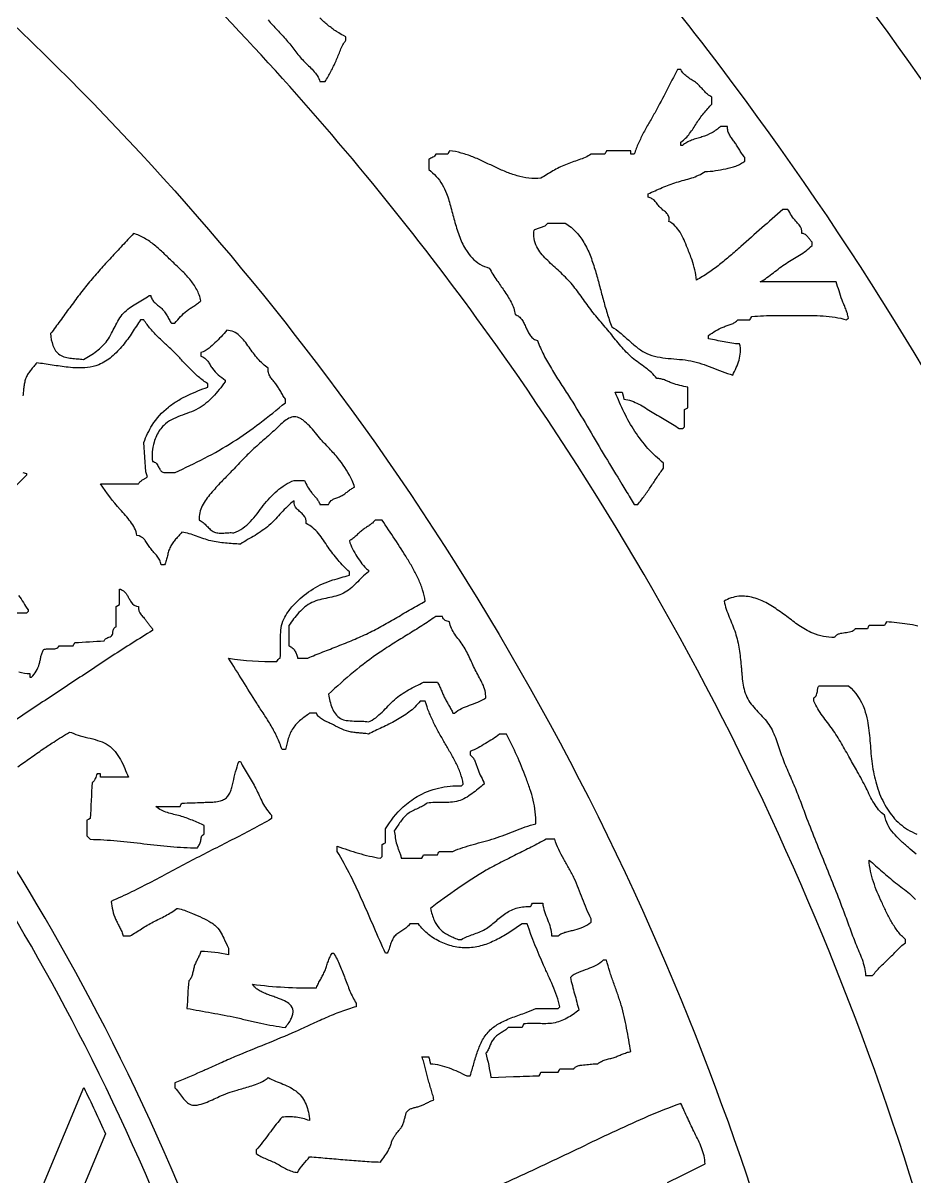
# Model space of a CAD drawing. Header units: millimetres. Extents: x 2100 to 2630, y 15240 to 16970.
# Drawn here: x 2214 to 2305.1, y 16197 to 16315 of the extents above; entities that cross this region are included whole.
import ezdxf

# ---------------------------------------------------------------- set-up
doc = ezdxf.new("R2010")
doc.units = ezdxf.units.MM

msp = doc.modelspace()

# ---------------------------------------------------------------- linework, layer by layer
for points in [[(2179.44, 16402.53, -0.052772), (2238.03, 16361.19, -0.051037), (2285.24, 16310.42, -0.048688), (2319.79, 16254.02, -0.056875), (2345.47, 16181.16, -0.051033), (2353.98, 16112.36, -0.049847), (2348.66, 16044.83, -0.052789)], [(2118.13, 15753.25), (2118.13, 15758.87), (2118.13, 15764.49, 0.006207), (2126.56, 15767.2, 0.037307), (2175.54, 15787.75, 0.039797), (2223.79, 15817.42, 0.042279), (2269.21, 15856.9, 0.038559), (2304.3, 15899.1, 0.042289), (2334.83, 15950.96, 0.038553), (2354.7, 16002.12, 0.03607), (2365.97, 16052.21, 0.039805), (2369.92, 16108.72, 0.043526), (2363.92, 16170.37, 0.036066), (2350.91, 16220.05, 0.037311), (2330.09, 16268.91, 0.041037), (2299.09, 16318.42, 0.037313), (2264.23, 16358.48, 0.038551), (2222.36, 16393.97, 0.038553)], [(2312.57, 16043.97, 0.054595), (2318.73, 16110.16, 0.052737), (2310.93, 16173.88, 0.048961), (2291.9, 16230.39, 0.048955), (2262.24, 16282.12, 0.057105), (2215.74, 16333.81, 0.051458), (2164.78, 16370.29, 0.039251), (2121.49, 16390.66, 0.001897)], [(2207.24, 16320.11, -0.048407), (2244.96, 16278.86, -0.058594), (2278.95, 16220.41, -0.052877), (2297.22, 16162.17, -0.046502)], [(2238.98, 16315.3, 0.01159), (2239.44, 16314.77, 0.002082), (2239.92, 16314.26, -0.002291), (2240.4, 16313.75, -0.011692), (2240.87, 16313.23, -0.011235), (2241.3, 16312.69, 0.001125), (2241.72, 16312.15, 0.007586), (2242.15, 16311.61, 0.019498), (2242.61, 16311.1, 0.013708), (2243.11, 16310.61, -0.020321), (2243.6, 16310.11, -0.039656), (2244.01, 16309.59, -0.078107), (2244.29, 16308.98), (2244.82, 16308.98)], [(2244.82, 16308.98, 0.00099), (2245.41, 16310.01, 0.027848), (2245.93, 16311.09, 0.011647), (2246.16, 16311.65, -0.009884), (2246.38, 16312.21, -0.020677), (2246.62, 16312.73, -0.048342), (2246.94, 16313.21), (2246.94, 16313.56, -0.036343), (2245.98, 16314.1, -0.02511), (2245.1, 16314.75, -0.018957), (2244.27, 16315.48, -0.008025)], [(2238.37, 16162.46, 0.05542), (2220.29, 16210.44, 0.0498), (2195.4, 16249.24, 0.049098), (2163.82, 16281.93, 0.049698), (2125.97, 16308.11, 0.008602), (2118.91, 16311.87, 0.001464), (2117.72, 16312.47, 0.000836), (2116.95, 16312.85), (2115.84, 16313.41), (2115.84, 16311.08), (2115.84, 16306.75), (2115.84, 16306.75), (2115.84, 16302.4), (2115.84, 16298.03), (2115.84, 16298.03), (2115.84, 16295.57), (2115.84, 16280.84), (2116.95, 16280.18, -0.036432), (2141.29, 16263.29, -0.052716), (2171.53, 16233.09, -0.050684), (2194.03, 16198.69, -0.050684), (2209.16, 16160.47, -0.040503)], [(2276.75, 16265.75, 0.020969), (2277.46, 16266.67, 0.00675), (2278.12, 16267.62, -0.000493), (2278.74, 16268.55, -0.01651), (2279.4, 16269.46), (2279.4, 16269.99, -0.047081), (2277.8, 16271.49, -0.036823), (2276.47, 16273.23, -0.030105), (2275.37, 16275.16, -0.019308), (2274.46, 16277.22), (2275.16, 16277.22), (2275.25, 16276.87), (2275.34, 16276.51, -0.060966), (2276.12, 16276.34, -0.03619), (2276.86, 16276.02, -0.021301), (2277.55, 16275.62, 0.004787), (2278.24, 16275.19, 0.008562), (2278.93, 16274.78, -0.002682), (2279.63, 16274.38, -0.008554), (2280.32, 16273.97, -0.019187), (2280.99, 16273.52), (2281.34, 16273.52), (2281.43, 16273.6), (2281.52, 16273.69), (2281.52, 16275.46), (2281.87, 16275.63), (2281.87, 16277.75, -0.010954), (2281.06, 16277.92, -0.034613), (2280.27, 16278.16, -0.01277), (2279.88, 16278.32, 0.01733), (2279.5, 16278.48, 0.034138), (2279.1, 16278.59, 0.059712), (2278.69, 16278.63, 0.062348), (2278.17, 16279.23, 0.021211), (2277.56, 16279.73, 0.007747), (2276.87, 16280.23, -0.021226), (2276.2, 16280.76, -0.026069), (2275.58, 16281.33, -0.014933), (2275.02, 16281.95, -0.008833), (2274.49, 16282.6, 0.002947), (2273.96, 16283.25, 0.000944), (2272.88, 16284.54, -0.009779), (2271.82, 16285.85, -0.007756), (2271.33, 16286.53, 0.002521), (2270.84, 16287.21, 0.007653), (2270.34, 16287.88, 0.018152), (2269.8, 16288.53, 0.017716), (2269.22, 16289.13, 0.006106), (2268.62, 16289.7, 0.000501), (2268.01, 16290.26, -0.011421), (2267.41, 16290.84, -0.022682), (2266.87, 16291.43, -0.057249), (2266.44, 16292.1, -0.078501), (2266.18, 16292.93, -0.067264), (2266.17, 16293.8, -0.073561), (2266.53, 16293.98, 0.005199), (2266.92, 16294.1, 0.039359), (2267.28, 16294.25, 0.12555), (2267.58, 16294.51), (2269.34, 16294.51, -0.072147), (2270.47, 16293.58, -0.055335), (2271.33, 16292.39, -0.039224), (2271.95, 16291.06, -0.017158), (2272.43, 16289.63, -0.009168), (2272.83, 16288.19, 0.002331), (2273.21, 16286.75, 0.008213), (2273.62, 16285.32, 0.019888), (2274.11, 16283.92, -0.047952), (2274.94, 16283.32, -0.003895), (2275.83, 16282.54, 0.014872), (2276.7, 16281.8, 0.059468), (2277.67, 16281.2, 0.062066), (2278.75, 16280.85, 0.021931), (2279.88, 16280.69, 0.005622), (2281.03, 16280.59, -0.029478), (2282.18, 16280.43, -0.033742), (2283.27, 16280.14, -0.010933), (2284.32, 16279.75, 0.001047), (2285.37, 16279.34, 0.018386), (2286.46, 16278.98, 0.012921), (2286.82, 16279.74, 0.037486), (2287.11, 16280.52, 0.055779), (2287.25, 16281.34, 0.081186), (2287.16, 16282.16, -0.026535), (2286.36, 16282.24, -0.01177), (2285.57, 16282.37, -0.004177), (2284.78, 16282.54, 0.010797), (2283.99, 16282.69), (2283.99, 16283.04, -0.018565), (2284.71, 16283.51, -0.042605), (2285.48, 16283.89, -0.014947), (2285.89, 16284.04, 0.018694), (2286.3, 16284.18, 0.037269), (2286.67, 16284.37, 0.079303), (2286.98, 16284.63), (2288.22, 16284.63, 0.000548), (2288.31, 16284.81), (2288.4, 16284.98, -0.0188), (2290.83, 16285.07, 0.000376), (2293.27, 16285.07, -0.000875), (2294.49, 16285.07, -0.014916), (2295.71, 16285.03, -0.022399), (2296.91, 16284.9, -0.035869), (2298.1, 16284.63), (2298.19, 16284.72), (2298.28, 16284.81, 0.036261), (2298.17, 16285.28, 0.018334), (2298.01, 16285.75, 0.008941), (2297.82, 16286.2, -0.009509), (2297.63, 16286.65, -0.021656), (2297.32, 16287.58, 0.004761), (2297.04, 16288.51), (2289.28, 16288.51, 0.026045), (2289.96, 16288.95, 0.009111), (2290.61, 16289.44, 0.000345), (2291.25, 16289.93, -0.017214), (2291.91, 16290.4, -0.016029), (2292.59, 16290.83, 0.006318), (2293.28, 16291.24, 0.0178), (2293.95, 16291.69, 0.038571), (2294.57, 16292.22), (2294.57, 16292.57, -0.065085), (2294.34, 16292.84, 0.028716), (2294.12, 16293.13, 0.022895), (2294.01, 16293.25, 0.202445), (2293.51, 16293.45, 0.241163), (2293.25, 16294.33, -0.007562), (2292.91, 16294.7, -0.044168), (2292.47, 16295.29, -0.011992), (2292.1, 16295.92), (2291.57, 16295.92, -0.00096), (2287.29, 16292.12, -0.002768), (2286.21, 16291.17, -0.011746), (2285.11, 16290.27, -0.01648), (2283.96, 16289.43, -0.025374), (2282.75, 16288.69, 0.063623), (2282.3, 16290.74, 0.008819), (2281.83, 16291.97, 0.007111), (2281.49, 16292.79, 0.033582), (2281.08, 16293.58, 0.053605), (2280.59, 16294.22, 0.104108), (2279.93, 16294.69, 0.045173), (2279.96, 16294.92, 0.084849), (2279.92, 16295.16, 0.104028), (2279.72, 16295.51, 0.048599), (2279.42, 16295.79, -0.032156), (2279.09, 16296.07, -0.036656), (2278.8, 16296.4, 0.024067), (2278.53, 16296.74, 0.063743), (2278.21, 16297.01, 0.109407), (2277.81, 16297.16), (2277.81, 16297.51, -0.002625), (2279.25, 16298.14, -0.028328), (2280.73, 16298.69, -0.010575), (2281.5, 16298.91, 0.014559), (2282.27, 16299.13, 0.027748), (2282.98, 16299.41, 0.059535), (2283.63, 16299.8, 0.043752), (2284.7, 16299.88, 0.013559), (2285.75, 16300.08, 0.006948), (2286.27, 16300.2, 0.025353), (2286.78, 16300.35, 0.036383), (2287.26, 16300.57, 0.052696), (2287.69, 16300.86), (2287.69, 16301.21, -0.028492), (2287.42, 16301.58, -0.009725), (2287.17, 16301.97, 0.000531), (2286.92, 16302.39, 0.017998), (2286.68, 16302.75, 0.011991), (2286.4, 16303.13, -0.033246), (2286.15, 16303.51, -0.064667), (2285.97, 16303.93, -0.091103), (2285.93, 16304.39), (2285.22, 16304.39, -0.061708), (2284.33, 16303.76, -0.043553), (2283.32, 16303.32, -0.012133), (2282.79, 16303.16, 0.019393), (2282.26, 16302.99, 0.037511), (2281.77, 16302.77, 0.073029), (2281.34, 16302.45), (2281.16, 16302.45), (2281.16, 16302.8, 0.052356), (2281.65, 16303.2, 0.03261), (2282.06, 16303.68, 0.019576), (2282.42, 16304.2, -0.003577), (2282.77, 16304.73, -0.02077), (2283.5, 16305.75, -0.03119), (2284.34, 16306.68), (2284.34, 16307.39, -0.07076), (2283.89, 16307.68, -0.026658), (2283.51, 16308.06, -0.003942), (2283.15, 16308.46, 0.040653), (2282.76, 16308.83, 0.037987), (2282.32, 16309.14, -0.016781), (2281.87, 16309.43, -0.047786), (2281.46, 16309.77, -0.094761), (2281.16, 16310.21), (2280.81, 16310.21, 0.001219), (2279.7, 16308.05, -0.007433), (2278.56, 16305.9, -0.004438), (2277.96, 16304.85, 0.00952), (2277.36, 16303.79, 0.016679), (2276.83, 16302.7, 0.030795), (2276.4, 16301.57), (2276.05, 16301.57), (2276.05, 16301.92), (2273.58, 16301.92, 0.000486), (2273.49, 16301.74), (2273.44, 16301.65), (2273.4, 16301.57), (2271.99, 16301.57, -0.043378), (2271.38, 16301.23, -0.016559), (2270.74, 16300.98, -0.005598), (2270.06, 16300.74, 0.015989), (2269.37, 16300.48, 0.035626), (2268.09, 16299.85, 0.010824), (2266.87, 16299.1, -0.051396), (2265.63, 16299.11, -0.04034), (2264.42, 16299.36, -0.029424), (2263.27, 16299.76, -0.010773), (2262.15, 16300.26, -0.00172), (2261.04, 16300.79, 0.016275), (2259.91, 16301.28, 0.02589), (2258.73, 16301.68, 0.042457), (2257.52, 16301.92, -0.00055), (2257.43, 16301.74, 0.000574), (2257.34, 16301.57), (2256.11, 16301.57, -0.130461), (2256, 16301.37, -0.070758), (2255.82, 16301.24, -0.030113), (2255.61, 16301.14, 0.04574), (2255.4, 16301.04), (2255.4, 16299.98, -0.105051), (2256.77, 16298.46, -0.036364), (2257.21, 16297.55, -0.032721), (2257.67, 16296.1, 0.005883), (2258.08, 16294.58, 0.021923), (2258.57, 16293.07, 0.052467), (2259.25, 16291.7, 0.048577), (2259.83, 16290.96, 0.137865), (2261.58, 16289.92, 0.022607), (2262.37, 16288.66, -0.001068), (2263.08, 16287.63, -0.006974), (2263.47, 16287.04, -0.024622), (2263.81, 16286.44, -0.035444), (2264.08, 16285.82, -0.055875), (2264.23, 16285.16, -0.10143), (2264.61, 16284.96, -0.07302), (2264.91, 16284.65, -0.04175), (2265.14, 16284.25, -0.006118), (2265.34, 16283.82, 0.010514), (2265.55, 16283.39, 0.046837), (2265.79, 16283, 0.079434), (2266.11, 16282.69, 0.098012), (2266.52, 16282.51, 0.031555), (2267.15, 16281.04, 0.017066), (2267.93, 16279.64, 0.010298), (2268.79, 16278.26, -0.002756), (2269.68, 16276.89, -0.009361), (2271.37, 16274.12, 0.001473), (2273.02, 16271.32, 0.002009), (2274.71, 16268.53), (2275.13, 16267.84), (2275.55, 16267.14, -0.000613), (2276.4, 16265.75), (2276.75, 16265.75)], [(2220.12, 16280.57, 0.005762), (2220.82, 16280.99, 0.022784), (2221.47, 16281.43, 0.033183), (2222.05, 16281.92, 0.045895), (2222.55, 16282.5, 0.038512), (2223, 16283.25, -0.001211), (2223.35, 16283.94, -0.014349), (2223.74, 16284.66, -0.054376), (2224.22, 16285.32, -0.056428), (2224.82, 16285.84, -0.019079), (2225.48, 16286.26, -0.00144), (2226.17, 16286.66, 0.035621), (2226.82, 16287.1), (2227, 16287.1, 0.108527), (2227.16, 16286.69, 0.061962), (2227.44, 16286.36, 0.023964), (2227.79, 16286.07, -0.035743), (2228.13, 16285.78, -0.04481), (2228.42, 16285.43, -0.018487), (2228.66, 16285.05, -0.006344), (2228.88, 16284.66, 0.019277), (2229.12, 16284.28), (2229.47, 16284.28, -0.01945), (2230.04, 16284.96, -0.044831), (2230.69, 16285.56, -0.021335), (2231.05, 16285.81, 0.000754), (2231.41, 16286.04, 0.012511), (2231.78, 16286.29, 0.032774), (2232.12, 16286.57, 0.071305), (2231.69, 16287.74, 0.049689), (2230.99, 16288.77, 0.029637), (2230.14, 16289.68, -0.001273), (2229.23, 16290.55, -0.002519), (2228.32, 16291.43, 0.023115), (2227.38, 16292.26, 0.038549), (2226.37, 16292.97, 0.062079), (2225.23, 16293.45, -0.002964), (2224.09, 16292.22, 0.002129), (2222.95, 16291, 0.004655), (2221.83, 16289.76, 0.009869), (2220.74, 16288.5, 0.009695), (2219.71, 16287.2, 0.003981), (2218.72, 16285.87, 0.001099), (2217.74, 16284.53, -0.003276), (2216.77, 16283.22, 0.081655), (2217.01, 16282, 0.063504), (2217.28, 16281.47, 0.09326), (2217.71, 16281.05, 0.089283), (2218.28, 16280.81, 0.026947), (2218.89, 16280.7, 0.017354), (2219.53, 16280.64, -0.028935), (2220.12, 16280.57)], [(2242, 16197.48, -0.035622), (2242.58, 16198.3, -0.002541), (2243.23, 16199.07, -0.005399), (2245.04, 16198.93, -0.001352), (2245.94, 16198.85, 0.000456), (2246.85, 16198.77, 0.00363), (2248.65, 16198.63, 0.010827), (2250.46, 16198.54, 0.000921), (2250.93, 16199.16, 0.04963), (2251.3, 16199.77, 0.024673), (2251.45, 16200.12, -0.000341), (2251.58, 16200.48, -0.012), (2251.71, 16200.83, -0.038614), (2251.89, 16201.16, -0.034509), (2252.08, 16201.43, -0.002041), (2252.34, 16201.75, 0.017879), (2252.57, 16202.04, 0.051934), (2252.76, 16202.37, 0.045428), (2252.88, 16202.74, -0.002068), (2252.98, 16203.12, -0.019859), (2253.07, 16203.46, -0.098464), (2253.25, 16203.76, -0.106492), (2253.52, 16203.96, -0.036309), (2253.83, 16204.08, -0.01486), (2254.19, 16204.17, 0.026006), (2254.56, 16204.28, 0.030487), (2254.91, 16204.42, 0.004569), (2255.24, 16204.59, -0.009121), (2255.58, 16204.75, -0.034898), (2255.93, 16204.89, 0.020429), (2255.8, 16205.45, 0.007814), (2255.64, 16206, 0.001361), (2255.47, 16206.55, -0.011404), (2255.31, 16207.1, -0.010624), (2255.18, 16207.65, 0.005514), (2255.05, 16208.21, 0.013644), (2254.9, 16208.76, 0.030143), (2254.7, 16209.3), (2255.4, 16209.3, 0.000405), (2255.49, 16208.95), (2255.58, 16208.59, -0.048628), (2256.55, 16208.45, -0.029884), (2257.49, 16208.16, -0.019496), (2258.39, 16207.78, -0.000566), (2259.29, 16207.36), (2259.64, 16207.36, 0.01229), (2260, 16208.58, -0.021547), (2260.39, 16209.84, -0.035964), (2260.91, 16211.02, -0.080012), (2261.69, 16212.04, -0.07044), (2262.67, 16212.74, -0.029361), (2263.98, 16213.33, -0.00813), (2265.36, 16213.82, 0.034878), (2266.34, 16214.24), (2268.64, 16214.24), (2268.72, 16214.33), (2268.81, 16214.41, 0.027546), (2268.49, 16215.5, 0.014622), (2268.08, 16216.56, 0.008714), (2267.62, 16217.61, -0.002919), (2267.14, 16218.65, -0.02168), (2265.46, 16222.88), (2264.93, 16222.88, -0.009423), (2263.73, 16222.07, -0.026872), (2262.43, 16221.31, -0.037764), (2261.05, 16220.73, -0.063764), (2259.58, 16220.44, -0.067157), (2258.09, 16220.54, -0.057702), (2256.66, 16221.01, -0.06048), (2255.38, 16221.8, -0.067285), (2254.35, 16222.88), (2253.46, 16222.88, -0.094058), (2253.14, 16222.52, -0.026803), (2252.75, 16222.24, 0.001988), (2252.33, 16221.98, 0.067893), (2251.96, 16221.67, 0.073498), (2251.69, 16221.26, 0.025511), (2251.5, 16220.8, 0.008944), (2251.35, 16220.34, -0.033267), (2251.17, 16219.88), (2250.99, 16219.88, -0.007753), (2249.82, 16222.51, 0.00383), (2248.66, 16225.16, 0.009587), (2247.44, 16227.77, 0.021218), (2246.05, 16230.29), (2246.05, 16230.82, 0.010884), (2248.23, 16230.11, 0.030205), (2250.46, 16229.59), (2250.55, 16229.67), (2250.64, 16229.76), (2250.64, 16231), (2250.82, 16231.09), (2250.99, 16231.17), (2250.99, 16232.59, -0.072484), (2252.79, 16234.83, -0.056065), (2254.23, 16235.9, -0.075423), (2256.41, 16236.77, -0.065168), (2258.76, 16237), (2258.84, 16237.08, -0.000954), (2258.93, 16237.17, 0.04249), (2258.63, 16238.3, 0.03013), (2258.17, 16239.36, 0.013123), (2257.61, 16240.39, 0.003287), (2257.32, 16240.9, -0.000971), (2257.02, 16241.41, -0.006047), (2256.44, 16242.43, -0.013717), (2255.9, 16243.47, -0.01777), (2255.43, 16244.54, -0.025235), (2255.05, 16245.64), (2254.52, 16245.64, -0.065879), (2253.38, 16244.53, -0.033568), (2252.04, 16243.67, -0.019942), (2250.62, 16242.95, 0.010432), (2249.23, 16242.29, 0.03043), (2248.74, 16242.36, 0.002666), (2248.25, 16242.4, -0.006732), (2247.74, 16242.45, -0.031819), (2247.24, 16242.54, -0.063373), (2246.32, 16242.88, 0.010576), (2245.45, 16243.32, 0.005243), (2244.98, 16243.54, -0.028977), (2244.53, 16243.77, -0.053084), (2244.18, 16244.04, -0.123628), (2243.94, 16244.41), (2243.23, 16244.41, 0.00239), (2242.77, 16244.08, 0.018764), (2242.32, 16243.73, 0.027381), (2241.9, 16243.33, 0.044912), (2241.54, 16242.88, 0.040521), (2241.25, 16242.37, 0.034901), (2241.05, 16241.82, 0.014758), (2240.76, 16240.7), (2240.41, 16240.7, 0.037981), (2239.92, 16241.95, 0.020382), (2239.29, 16243.14, 0.012656), (2238.57, 16244.3, -0.002356), (2237.82, 16245.45, -0.002949), (2236.39, 16247.74, 0.006556), (2234.94, 16250.05, 0.046633), (2239.88, 16249.7, -0.242111), (2240.23, 16250.05, 0.021737), (2240.26, 16251.21, -0.00507), (2240.26, 16252.22, -0.036212), (2240.33, 16253.14, -0.067529), (2240.59, 16254.03, -0.053055), (2241.03, 16254.78, -0.038946), (2241.86, 16255.75, -0.055233), (2243.58, 16257.12, -0.068988), (2245.61, 16258.04, -0.003633), (2247.29, 16258.52), (2247.29, 16258.87, -0.038296), (2246.13, 16260.07, -0.023401), (2245.12, 16261.4, -0.003064), (2244.64, 16262.11, 0.024841), (2244.13, 16262.8, 0.042189), (2243.56, 16263.38, 0.07737), (2242.88, 16263.81, 0.24111), (2242.61, 16264.67, 0.018022), (2242.3, 16264.96, -0.019997), (2241.93, 16265.3, -0.215499), (2241.64, 16266.11, 0.04196), (2240.96, 16265.54, 0.012855), (2240.34, 16264.9, 0.001078), (2239.78, 16264.29, -0.028886), (2239.08, 16263.61, -0.030525), (2238.39, 16263.08, -0.012128), (2237.65, 16262.6, -0.00271), (2236.9, 16262.16, 0.016714), (2236.17, 16261.7, 0.003362), (2235.4, 16261.74, -0.008065), (2234.63, 16261.8, -0.013823), (2233.87, 16261.89, -0.026046), (2233.12, 16262.04, -0.0226), (2232.42, 16262.25, -0.000598), (2231.66, 16262.52, 0.0116), (2230.93, 16262.76, 0.033691), (2230.17, 16262.93, -0.022), (2229.87, 16262.56, 0.005271), (2229.54, 16262.2, 0.01849), (2229.24, 16261.83, 0.047804), (2229, 16261.42, 0.045209), (2228.82, 16260.97, 0.008091), (2228.7, 16260.5, -0.007906), (2228.58, 16260.03, -0.044453), (2228.41, 16259.58), (2228.06, 16259.58, 0.088681), (2227.92, 16260.06, 0.054868), (2227.65, 16260.48, 0.020558), (2227.32, 16260.85, -0.03194), (2226.99, 16261.24, -0.028358), (2226.71, 16261.67, 0.036797), (2226.43, 16262.08, 0.01706), (2226.33, 16262.2, 0.185762), (2225.59, 16262.58, 0.075984), (2225.35, 16263.33, 0.043105), (2224.93, 16264, 0.025513), (2224.41, 16264.64, -0.002688), (2223.86, 16265.25, -0.037415), (2221.88, 16267.87), (2225.76, 16267.87, -0.113769), (2225.93, 16268.1, -0.043938), (2226.16, 16268.26, -0.007286), (2226.41, 16268.4, 0.065906), (2226.65, 16268.58), (2226.48, 16269.08), (2226.29, 16272.1, -0.050593), (2227.15, 16273.86, -0.085164), (2228.8, 16275.71, -0.035391), (2229.74, 16276.36, -0.021489), (2230.75, 16276.9, -0.016271), (2231.8, 16277.36, -0.007053), (2232.82, 16277.75), (2232.82, 16278.1, -0.038821), (2231.89, 16278.79, -0.019404), (2231.05, 16279.58, -0.00896), (2230.25, 16280.42, 0.011027), (2229.45, 16281.26, 0.011028), (2228.61, 16282.06, -0.009003), (2227.77, 16282.86, -0.019387), (2226.98, 16283.7, -0.038806), (2226.29, 16284.63), (2225.94, 16284.63, -0.002668), (2225.11, 16283.34, -0.027328), (2224.14, 16282.02, -0.042271), (2223, 16280.85, -0.040268), (2222.38, 16280.39, -0.043807), (2221.68, 16280.04, -0.068795), (2220.52, 16279.76, -0.056374), (2218.56, 16279.78, -0.007991), (2216.92, 16280, 0.00176), (2216.12, 16280.13, 0.012506), (2215.35, 16280.22, -0.005293), (2215.04, 16279.86, 0.014253), (2214.74, 16279.5, 0.024799), (2214.47, 16279.13, 0.046523), (2214.26, 16278.72, 0.045259), (2214.12, 16278.27, 0.019764), (2214.04, 16277.81, 0.010811), (2213.99, 16277.33, -0.010554), (2213.94, 16276.87, -0.06231)], [(2229.48, 16269.02, 0.010491), (2232.49, 16270.49, 0.023099), (2235.4, 16272.15, 0.022842), (2238.14, 16274.07, 0.008339), (2240.76, 16276.16), (2240.76, 16276.51, -0.017404), (2240.51, 16276.9, -0.001526), (2240.28, 16277.3, 0.006669), (2240.04, 16277.69, 0.022275), (2239.78, 16278.07, 0.013609), (2239.49, 16278.43, -0.036348), (2239.21, 16278.81, -0.072381), (2239.03, 16279.23, -0.097089), (2239, 16279.69, -0.042199), (2238.44, 16280.13, -0.026403), (2237.95, 16280.64, -0.018013), (2237.49, 16281.22, -0.003868), (2237.04, 16281.83, 0.008173), (2236.59, 16282.45, 0.044593), (2236.08, 16283, 0.076261), (2235.47, 16283.4, 0.101307), (2234.76, 16283.57, -0.03882), (2234.19, 16282.9, -0.005089), (2233.56, 16282.27, -0.015768), (2232.96, 16281.73, -0.105616), (2232.12, 16281.28), (2232.12, 16280.92, -0.102044), (2232.51, 16280.72, -0.0672), (2232.82, 16280.4, -0.030096), (2233.06, 16280.03, 0.027592), (2233.3, 16279.65, 0.068558), (2233.9, 16279.01, -0.003891), (2234.59, 16278.46), (2234.59, 16278.28, -0.007608), (2233.99, 16277.5, -0.022482), (2233.34, 16276.76, -0.031179), (2232.64, 16276.1, -0.046551), (2231.84, 16275.56, -0.038137), (2230.93, 16275.15, 0.00544), (2230, 16274.8, 0.02562), (2229.11, 16274.41, 0.074278), (2228.32, 16273.84, 0.049715), (2227.93, 16273.38, 0.082332), (2227.34, 16272.12, 0.045192), (2227.15, 16271.12, 0.058083), (2227.18, 16270.16, -0.201134), (2227.57, 16269.95, -0.042096), (2227.72, 16269.73, -0.00918), (2227.91, 16269.37, 0.109964), (2228.1, 16269.14, 0.141402), (2228.41, 16269.02, 0.033299), (2228.75, 16269.01, 0.013023), (2229.11, 16269.03, -0.056738), (2229.48, 16269.02)], [(2235.48, 16262.85, 0.074081), (2236.41, 16263.33, 0.049698), (2237.2, 16264.02, 0.028322), (2237.87, 16264.81, -0.006434), (2238.5, 16265.65, -0.018146), (2239.17, 16266.43, -0.030616), (2239.9, 16267.15, -0.037575), (2240.73, 16267.76, -0.045107), (2241.64, 16268.22), (2242.7, 16268.22, 0.017635), (2243.03, 16267.57, 0.042989), (2243.44, 16266.95, 0.016258), (2243.68, 16266.67, -0.01521), (2243.92, 16266.39, -0.031898), (2244.13, 16266.09, -0.059848), (2244.29, 16265.75), (2245.17, 16265.75, -0.177911), (2245.56, 16266.24, -0.024952), (2245.72, 16266.33, -0.033241), (2246.1, 16266.48, 0.038593), (2246.48, 16266.63, 0.047544), (2246.82, 16266.84, 0.004552), (2247.13, 16267.09, -0.018109), (2247.46, 16267.33, -0.056674), (2247.82, 16267.52, 0.056879), (2247.58, 16268.21, 0.052086), (2246.3, 16270.28, 0.020467), (2245.38, 16271.34, -0.000874), (2244.87, 16271.87, -0.010871), (2244.39, 16272.41, -0.005775), (2243.82, 16273.09, 0.017885), (2243.21, 16273.78, 0.033329), (2242.59, 16274.35, 0.040067), (2242.3, 16274.55, 0.061195), (2241.98, 16274.68, 0.146556), (2241.38, 16274.67, 0.076213), (2240.85, 16274.41, 0.036947), (2240.3, 16273.96, -0.000822), (2239.74, 16273.43, -0.006469), (2238.57, 16272.38, 0.005658), (2237.39, 16271.33, 0.014079), (2236.35, 16270.29, -0.000935), (2235.23, 16269.12, -0.001036), (2234.21, 16268.06, 0.017695), (2233.14, 16266.88, 0.016448), (2232.66, 16266.27, 0.040699), (2232.26, 16265.62, 0.05933), (2232, 16264.91, 0.078391), (2231.94, 16264.16, -0.087298), (2232.36, 16263.9, -0.014942), (2232.73, 16263.55, 0.011279), (2233.08, 16263.21, 0.087015), (2233.5, 16262.94, 0.09031), (2233.98, 16262.83, 0.023937), (2234.48, 16262.83, 0.004374), (2234.98, 16262.87, -0.052588), (2235.48, 16262.85)], [(2213.94, 16269.02), (2214.3, 16268.93), (2214.3, 16268.75, -0.008761), (2212.5, 16266.98, -0.003829)], [(2243.05, 16250.05, -0.008518), (2244.58, 16250.68, 0.000892), (2246.12, 16251.28, 0.005165), (2247.68, 16251.91, 0.014221), (2249.22, 16252.6, 0.014306), (2250.7, 16253.38, 0.005011), (2252.15, 16254.21, 0.000721), (2252.87, 16254.63, -0.001643), (2253.59, 16255.05, -0.006767), (2255.05, 16255.87, 0.040834), (2254.78, 16257.02, 0.02725), (2254.35, 16258.11, 0.020614), (2253.81, 16259.18, 0.009249), (2253.21, 16260.21, 0.010253), (2251.94, 16262.2, -0.001611), (2250.64, 16264.16), (2249.93, 16264.16, -0.05364), (2249.65, 16263.86, -0.022708), (2249.32, 16263.61, -0.007444), (2248.96, 16263.38, 0.021788), (2248.62, 16263.13, 0.022268), (2248.29, 16262.85, -0.00456), (2247.98, 16262.56, -0.018084), (2247.65, 16262.28, -0.044476), (2247.29, 16262.05, 0.056764), (2247.62, 16261.21, 0.015924), (2248.07, 16260.42, 0.021294), (2248.58, 16259.68, 0.078733), (2249.23, 16259.05), (2249.23, 16258.87, 0.036942), (2248.59, 16258.31, -0.001017), (2247.99, 16257.71, -0.018076), (2247.38, 16257.14, -0.05998), (2246.69, 16256.68, -0.057968), (2245.9, 16256.38, -0.010702), (2245.09, 16256.2, 0.008587), (2244.26, 16256.01, 0.053789), (2243.46, 16255.73, 0.059056), (2242.75, 16255.28, 0.03429), (2242.14, 16254.7, 0.024359), (2241.59, 16254.05, 0.007091), (2241.11, 16253.4), (2241.11, 16251.29, -0.103684), (2241.46, 16251.1, -0.081618), (2241.72, 16250.8, -0.054008), (2241.89, 16250.44, -0.032049), (2242, 16250.05), (2243.05, 16250.05)], [(2213.53, 16248.63, 0.037623), (2214.65, 16248.46), (2214.65, 16248.11), (2214.83, 16248.11, 0.120799), (2215.61, 16249.43, 0.02288), (2215.7, 16249.82, -0.009819), (2215.78, 16250.21, -0.025043), (2215.89, 16250.58, -0.060646), (2216.06, 16250.93, -0.086989), (2216.43, 16250.99, 0.01178), (2216.93, 16250.99, 0.049541), (2217.29, 16251.03, 0.20598), (2217.65, 16251.29), (2219.06, 16251.29, -0.000775), (2219.24, 16251.64, 0.003429), (2222.24, 16251.82, -0.212337), (2222.43, 16252.06, -0.038198), (2222.6, 16252.14, 0.002141), (2222.86, 16252.23, 0.148122), (2223.03, 16252.36, 0.128189), (2223.11, 16252.55, -0.014833), (2223.16, 16252.86, -0.02234), (2223.19, 16252.98, -0.294351), (2223.47, 16253.23), (2223.47, 16255.34), (2223.82, 16255.52), (2223.82, 16257.11, -0.084913), (2224.15, 16256.96, -0.073501), (2224.42, 16256.73, -0.044593), (2224.61, 16256.44, -0.004844), (2224.78, 16256.14, 0.019655), (2224.99, 16255.78, 0.247531), (2225.76, 16255.34, 0.242778), (2226.01, 16254.49, -0.008414), (2226.32, 16254.14, -0.021555), (2226.54, 16253.87, -0.001942), (2226.74, 16253.6, 0.007739), (2226.95, 16253.32, 0.026108), (2227.18, 16253.05), (2227.18, 16252.87, 0.006981), (2223.06, 16250.27, 0.001768), (2221.03, 16248.93, -0.000552), (2219, 16247.58, 0.000413), (2214.94, 16244.89, 0.01103), (2210.94, 16242.11, 0.106742)], [(2213.5, 16256.46, -0.015431), (2213.98, 16255.72, 0.024128), (2214.47, 16254.99), (2214.47, 16254.81, 0.000898), (2214.3, 16254.64), (2212.88, 16254.64, -0.131657)], [(2305.36, 16253.33, 0.021503), (2304.3, 16253.52, 0.011494), (2302.16, 16253.76), (2302.07, 16253.58), (2301.98, 16253.4), (2300.39, 16253.4, -0.000771), (2300.22, 16253.05), (2298.98, 16253.05, -0.104061), (2298.78, 16252.85, -0.071073), (2298.53, 16252.73, -0.040709), (2298.23, 16252.66, -0.006616), (2297.92, 16252.62, 0.009159), (2297.61, 16252.58, 0.043808), (2297.31, 16252.51, 0.075182), (2297.06, 16252.38, 0.102337), (2296.86, 16252.17, -0.109785), (2294.64, 16252.59, -0.029916), (2293.88, 16252.98, -0.032334), (2292.61, 16253.83, 0.009005), (2291.34, 16254.77, 0.026288), (2290, 16255.63, 0.059991), (2288.57, 16256.22, 0.089655), (2287.09, 16256.37, 0.110401), (2285.57, 16255.87, 0.032292), (2285.8, 16255.05, 0.011045), (2286.1, 16254.25, 0.001612), (2286.43, 16253.44, -0.018197), (2286.73, 16252.63, -0.041603), (2287.12, 16250.96, -0.016318), (2287.32, 16249.25, -0.00135), (2287.36, 16248.81, 0.003421), (2287.39, 16248.36, 0.014032), (2287.5, 16247.49, 0.033144), (2287.68, 16246.67, 0.054099), (2288, 16245.88, 0.051582), (2288.47, 16245.19, 0.013683), (2289.03, 16244.56, -0.002333), (2289.62, 16243.94, -0.03711), (2290.15, 16243.26, -0.041423), (2290.57, 16242.52, -0.02058), (2290.9, 16241.73, -0.010844), (2291.18, 16240.91, 0.008042), (2291.46, 16240.09, 0.019489), (2292.1, 16238.49, -0.005732), (2292.78, 16236.91, -0.009489), (2293.41, 16235.31, 0.00149), (2294.01, 16233.7, 0.005125), (2294.96, 16231.29, 0.000564), (2295.93, 16228.9, -0.001716), (2296.89, 16226.51, -0.00628), (2297.81, 16224.1, -0.001899), (2298.41, 16222.48, 0.010436), (2299.02, 16220.87, 0.00231), (2299.36, 16220.07, -0.015236), (2299.67, 16219.26, -0.024696), (2299.91, 16218.44, -0.041952), (2300.04, 16217.59), (2300.75, 16217.59)], [(2241.79, 16159.63, 0.059996), (2222.33, 16212.28, 0.054423), (2194.3, 16254.8, 0.049522)], [(2249.23, 16243.52, 0.067765), (2249.98, 16243.96, 0.028257), (2250.64, 16244.54, 0.011469), (2251.27, 16245.18, -0.023895), (2251.91, 16245.8, -0.030589), (2252.6, 16246.34, -0.020511), (2253.34, 16246.8, -0.014615), (2254.1, 16247.2, -0.00339), (2254.87, 16247.58), (2256.29, 16247.58, -0.026778), (2256.5, 16247.19, -0.009412), (2256.68, 16246.78, -0.000516), (2256.85, 16246.37, 0.017356), (2257.03, 16245.97, 0.017224), (2257.25, 16245.58, -0.001187), (2257.47, 16245.2, -0.010372), (2257.69, 16244.81, -0.028514), (2257.87, 16244.41), (2258.05, 16244.41, -0.084589), (2258.76, 16244.9, -0.01953), (2259.56, 16245.23, 0.005884), (2260.42, 16245.56, 0.058691), (2261.23, 16245.99, 0.068977), (2261.15, 16246.72, 0.044778), (2260.91, 16247.41, 0.023711), (2260.58, 16248.05, -0.010877), (2260.23, 16248.69, -0.015042), (2259.91, 16249.35, 0.002167), (2259.61, 16250.02, 0.010688), (2259.29, 16250.68, 0.028182), (2258.93, 16251.32, 0.022554), (2258.5, 16251.91, -0.016579), (2258.07, 16252.49, -0.039018), (2257.72, 16253.09, -0.081527), (2257.52, 16253.76, -0.117183), (2257.08, 16253.91, -0.195147), (2256.82, 16254.29), (2256.11, 16254.29, -0.010157), (2254.71, 16253.36, -0.002059), (2253.28, 16252.47, 0.001764), (2251.84, 16251.58, 0.009578), (2250.43, 16250.65, 0.022753), (2247.71, 16248.61, 0.019551), (2245.17, 16246.35, 0.028058), (2245.3, 16245.65, 0.03992), (2245.53, 16244.94, 0.058444), (2245.87, 16244.34, 0.109135), (2246.39, 16243.88, 0.09223), (2246.98, 16243.68, 0.030257), (2247.79, 16243.62, 0.00143), (2248.6, 16243.6, -0.057832), (2249.23, 16243.52)], [(2305.19, 16230.01, -0.004785), (2304.41, 16230.68, -0.007868), (2303.61, 16231.4, -0.033139), (2302.87, 16232.17, -0.051084), (2302.3, 16233.02, -0.084483), (2301.98, 16234, -0.072691), (2301.37, 16234.54, -0.037624), (2300.9, 16235.21, -0.022574), (2300.48, 16235.97, 0.002038), (2300.09, 16236.77, 0.013695), (2299.19, 16238.46, -0.001341), (2298.42, 16239.82, 0.001143), (2297.57, 16241.33, 0.02551), (2296.64, 16242.79, 0.011109), (2296.14, 16243.46, -0.008889), (2295.63, 16244.14, -0.019694), (2295.15, 16244.87, -0.033994), (2294.75, 16245.64), (2294.75, 16245.99, 0.21963), (2295.03, 16246.3, 0.039543), (2295.09, 16246.55, 0.001694), (2295.15, 16246.92, -0.121972), (2295.28, 16247.23), (2298.28, 16247.23, -0.133121), (2299.91, 16244.82, -0.033952), (2300.22, 16243.67, -0.020439), (2300.38, 16242.65, -0.007255), (2300.48, 16241.61, -0.000929), (2300.56, 16240.56, 0.011333), (2300.67, 16239.5, 0.031936), (2301.07, 16237.41, 0.047759), (2301.78, 16235.48, 0.062971), (2302.84, 16233.82, 0.082989), (2304.33, 16232.54, 0.037733), (2305.27, 16232.06, 0.017208)], [(2213.41, 16238.94, 0.002455), (2214.68, 16239.83, -0.00413), (2215.98, 16240.74, -0.005229), (2217.08, 16241.47, -0.015181), (2218.71, 16242.47), (2218.91, 16242.45, 0.054705), (2219.8, 16242.11, 0.006177), (2220.82, 16241.85, -0.018147), (2221.81, 16241.56, -0.070219), (2222.65, 16241.16, -0.07789), (2223.36, 16240.5, -0.040504), (2223.9, 16239.69, -0.027689), (2224.34, 16238.78, -0.006385), (2224.71, 16237.88), (2221.88, 16237.88), (2221.88, 16238.23), (2221.53, 16238.23, 0.095803), (2221.41, 16237.99, -0.01607), (2221.33, 16237.73, -0.043296), (2221.26, 16237.56, -0.199739), (2221, 16237.35, -0.002272), (2220.82, 16233.64), (2220.65, 16233.56), (2220.47, 16233.47), (2220.47, 16231.88), (2220.65, 16231.7), (2220.82, 16231.53, -0.018325), (2223.56, 16231.37, -0.003593), (2226.29, 16231.08, 0.003808), (2229.02, 16230.8, 0.018575), (2231.76, 16230.64, 0.027186), (2231.97, 16230.99, 0.073454), (2232.11, 16231.37, 0.020676), (2232.15, 16231.58, -0.04839), (2232.19, 16231.79, -0.117746), (2232.29, 16231.96, -0.137681), (2232.47, 16232.06), (2232.47, 16232.94, 0.007471), (2231.25, 16233.47, 0.030581), (2229.99, 16233.91, 0.010405), (2229.34, 16234.08, -0.01987), (2228.7, 16234.26, -0.037015), (2228.08, 16234.51, -0.063321), (2227.53, 16234.88), (2230, 16234.88, -0.000785), (2230.17, 16235.23, 0.010852), (2231.28, 16235.26, -0.002257), (2232.28, 16235.3, -0.001044), (2232.87, 16235.32, 0.019081), (2233.48, 16235.35, 0.03696), (2234.13, 16235.47, 0.072142), (2234.54, 16235.64, 0.097947), (2234.89, 16235.95, 0.063892), (2235.12, 16236.35, 0.036118), (2235.28, 16236.83, 0.004114), (2235.41, 16237.36, -0.006891), (2235.67, 16238.42, -0.021784), (2236, 16239.47), (2236.17, 16239.47, 0.016953), (2236.55, 16238.76, 0.004513), (2236.95, 16238.08, -0.002246), (2237.36, 16237.4, -0.015125), (2237.74, 16236.71, -0.011625), (2238.08, 16235.99, 0.014303), (2238.43, 16235.27, 0.02784), (2238.84, 16234.6, 0.054764), (2239.35, 16234), (2239.35, 16233.64, -0.007715), (2237.33, 16232.53, -0.003355), (2235.28, 16231.46, -0.001195), (2233.22, 16230.41, 0.003144), (2231.17, 16229.35, 0.002754), (2229.13, 16228.27, -0.003087), (2227.1, 16227.19, -0.006039), (2225.04, 16226.15, -0.011768), (2222.94, 16225.18, 0.030453), (2223.11, 16224.25, 0.044665), (2223.41, 16223.36, 0.018225), (2223.61, 16222.94, -0.004997), (2223.83, 16222.52, -0.0167), (2224.03, 16222.09, -0.039632), (2224.18, 16221.65), (2224.88, 16221.65, 0.00469), (2226.06, 16222.38, -0.02001), (2227.25, 16223.08, -0.008544), (2227.88, 16223.39, 0.009572), (2228.5, 16223.71, 0.019004), (2229.1, 16224.06, 0.03863), (2229.65, 16224.47, -0.044301), (2229.93, 16224.42, -0.034817), (2231.25, 16223.96, -0.008432), (2232.26, 16223.51, -0.029763), (2233.13, 16223.04, -0.028818), (2233.53, 16222.76, -0.095502), (2234.1, 16222.1, -0.020123), (2234.45, 16221.41, 0.007439), (2234.94, 16220.41), (2234.94, 16219.71, 0.052219), (2232.12, 16220.06, -0.036768), (2231.97, 16219.67, -0.009757), (2231.79, 16219.3, 0.0061), (2231.6, 16218.93, 0.035415), (2231.45, 16218.55, 0.029453), (2231.35, 16218.14, -0.018846), (2231.25, 16217.74, -0.04468), (2231.12, 16217.37, -0.10594), (2230.88, 16217.06, 0.007783), (2230.7, 16214.24, 0.002197), (2233.22, 16213.79, -0.010347), (2235.74, 16213.3, -0.004518), (2236.99, 16213.01, 0.004336), (2238.24, 16212.73, 0.008806), (2239.49, 16212.48, 0.017586), (2240.76, 16212.3, 0.02309), (2241.13, 16212.81, 0.038441), (2241.38, 16213.26, 0.051732), (2241.51, 16213.66, 0.07677), (2241.54, 16214, 0.192211), (2241.22, 16214.63, 0.06388), (2240.68, 16215, 0.024468), (2240.27, 16215.18, 0.005255), (2239.81, 16215.36, 0.0039), (2239.32, 16215.53, -0.011686), (2238.84, 16215.71, -0.013718), (2238.38, 16215.91, -0.034246), (2237.97, 16216.14, -0.043072), (2237.65, 16216.39, -0.086069), (2237.41, 16216.71, 0.037242), (2243.94, 16216.35, -0.024252), (2244.13, 16216.8, -0.006631), (2244.36, 16217.23, 0.002773), (2244.58, 16217.65, 0.021562), (2244.79, 16218.09, 0.019756), (2244.96, 16218.54, -0.005391), (2245.11, 16219, -0.018065), (2245.29, 16219.45, -0.040869), (2245.52, 16219.88), (2245.7, 16219.88, -0.03899), (2246.33, 16218.63, -0.007266), (2246.84, 16217.32, 0.009063), (2247.35, 16216.02, 0.040454), (2247.99, 16214.77), (2247.99, 16214.41, 0.02443), (2246.41, 16213.9, 0.01267), (2244.87, 16213.27, 0.006734), (2243.34, 16212.58, -0.004871), (2241.81, 16211.88, -0.006523), (2238.72, 16210.58, 0.00253), (2235.62, 16209.31, 0.00449), (2234.09, 16208.64, -0.000881), (2232.57, 16207.96, 0.000768), (2232.11, 16207.75, -0.013126), (2229.47, 16206.65), (2229.47, 16206.12, -0.028614), (2229.95, 16205.53, 0.011808), (2230.35, 16204.99, 0.051136), (2230.74, 16204.59, 0.131408), (2231.25, 16204.36, 0.091171), (2231.75, 16204.36, 0.04261), (2232.56, 16204.6, 0.018816), (2233.3, 16204.9, -0.004485), (2234, 16205.23, -0.032591), (2235.82, 16205.9, -0.00338), (2236.47, 16206.08, 0.002507), (2237.16, 16206.28, 0.020044), (2237.86, 16206.52, 0.038772), (2238.58, 16206.86, 0.070122), (2239, 16207.18, 0.030339), (2239.74, 16206.82, -0.005212), (2240.5, 16206.51, -0.0168), (2241.27, 16206.15, -0.055726), (2241.97, 16205.68, -0.066134), (2242.5, 16205.1, -0.055863), (2242.87, 16204.41, -0.04646), (2243.11, 16203.63, -0.031968), (2243.23, 16202.77, 0.060702), (2241.84, 16203.11, 0.056628), (2240.41, 16203.12, 0.015701), (2239.27, 16201.67, -0.003104), (2239.07, 16201.41, -0.003758), (2238.43, 16200.58, -0.015631), (2237.76, 16199.77), (2237.76, 16199.42, 0.036871), (2238.26, 16199.11, 0.015329), (2238.79, 16198.86, 0.00383), (2239.33, 16198.63, -0.018576), (2239.86, 16198.38, -0.015732), (2240.37, 16198.09, 0.017642), (2240.88, 16197.81, 0.036338), (2241.42, 16197.59, 0.065779), (2242, 16197.48)], [(2254.7, 16229.59), (2254.79, 16229.76), (2254.87, 16229.94), (2256.29, 16229.94, -0.000834), (2256.46, 16230.29), (2257.87, 16230.29, -0.030755), (2258.89, 16230.69, -0.010114), (2259.94, 16231, -0.002392), (2261.03, 16231.3, 0.014063), (2262.12, 16231.62, 0.014667), (2263.18, 16232, -0.000511), (2264.22, 16232.41, -0.0085), (2265.27, 16232.79, -0.023436), (2266.34, 16233.11, 0.040129), (2266.29, 16234.33, 0.029067), (2266.07, 16235.53, 0.021961), (2265.74, 16236.69, 0.009225), (2265.33, 16237.84, 0.013173), (2264.4, 16240.09, 0.016725), (2263.34, 16242.29), (2262.64, 16242.29, -0.04445), (2261.94, 16241.78, 0.001363), (2261.2, 16241.32, -0.005707), (2260.44, 16240.87, -0.058875), (2259.64, 16240.52), (2259.64, 16240.17, -0.076817), (2259.91, 16239.89, -0.05191), (2260.11, 16239.55, -0.028475), (2260.25, 16239.18, 0.008737), (2260.37, 16238.81, 0.030825), (2260.67, 16238.08, 0.007909), (2261.03, 16237.38), (2261.05, 16237.17, 0.006187), (2260.44, 16236.67, -0.017536), (2259.81, 16236.18, -0.02964), (2259.15, 16235.75, -0.057391), (2258.43, 16235.45, -0.053663), (2257.64, 16235.31, -0.016129), (2256.83, 16235.28, -0.001974), (2256.03, 16235.28, 0.033047), (2255.23, 16235.23, -0.067946), (2254.78, 16234.92, -0.012524), (2254.29, 16234.68, 0.005304), (2253.77, 16234.44, 0.049183), (2253.27, 16234.14, 0.054221), (2252.86, 16233.76, 0.022595), (2252.51, 16233.31, 0.010311), (2252.19, 16232.85, -0.021289), (2251.88, 16232.41, -0.001406), (2251.98, 16231.69, 0.041607), (2252.14, 16230.98, 0.019688), (2252.26, 16230.63, -0.005469), (2252.39, 16230.29, -0.018105), (2252.51, 16229.94, -0.042606), (2252.58, 16229.59), (2254.7, 16229.59)], [(2258.76, 16221.29, -0.044072), (2259.33, 16221.58, -0.007966), (2259.93, 16221.81, 0.006523), (2260.55, 16222.04, 0.037643), (2261.15, 16222.33, 0.038645), (2261.7, 16222.7, 0.010195), (2262.22, 16223.13, -0.00275), (2262.73, 16223.57, -0.030564), (2263.27, 16223.97, -0.0802), (2264.48, 16224.52, -0.084792), (2265.81, 16224.65, -0.000699), (2265.9, 16224.82), (2265.99, 16225), (2267.05, 16225, 0.064846), (2267.23, 16224.15, 0.007845), (2267.54, 16223.33, -0.022198), (2267.82, 16222.51, -0.078178), (2267.93, 16221.65), (2268.64, 16221.65, -0.088508), (2268.99, 16221.9, -0.03735), (2269.41, 16222.05, -0.02015), (2269.87, 16222.17, 0.011518), (2270.34, 16222.28, 0.045025), (2271.2, 16222.58, 0.055879), (2271.99, 16223.06), (2271.99, 16223.41, -0.024831), (2271.52, 16224.42, -0.006914), (2271.11, 16225.45, 0.001984), (2270.71, 16226.49, 0.01958), (2270.27, 16227.52, 0.018274), (2269.75, 16228.52, -0.003831), (2269.2, 16229.5, -0.01475), (2268.69, 16230.49, -0.037975), (2268.28, 16231.53), (2267.4, 16231.53, -0.009007), (2265.88, 16230.73, -0.00064), (2264.35, 16229.97, 0.003285), (2262.81, 16229.18, 0.011323), (2261.28, 16228.36, 0.023106), (2258.37, 16226.5, 0.00819), (2255.58, 16224.47, 0.047746), (2255.96, 16223.25, 0.084927), (2256.48, 16222.43, 0.052027), (2256.9, 16222.05, 0.03231), (2257.37, 16221.76, 0.023177), (2257.88, 16221.51, 0.007835), (2258.4, 16221.29), (2258.76, 16221.29)], [(2300.75, 16217.59, -0.023543), (2301.12, 16218.05, -0.023317), (2301.53, 16218.48, 0.007991), (2302.38, 16219.3, 0.007919), (2303.22, 16220.16, -0.046908), (2304.1, 16220.94), (2304.1, 16221.29, -0.051735), (2303.34, 16222.1, -0.030393), (2302.72, 16223.03, -0.021091), (2302.18, 16224.04, -0.005197), (2301.69, 16225.09, -0.005147), (2301.23, 16226.12, -0.020947), (2300.84, 16227.17, -0.029405), (2300.54, 16228.27, -0.038282), (2300.39, 16229.41, -0.002323), (2301.73, 16228.24, 0.011438), (2303.1, 16227.08, 0.006669), (2303.82, 16226.54, -0.017237), (2304.51, 16225.98, -0.030591), (2305.15, 16225.36, -0.051334)], [(2264.05, 16207.27, 0.003563), (2266.7, 16207.36), (2266.78, 16207.53), (2266.87, 16207.71), (2268.64, 16207.71), (2268.72, 16207.89), (2268.81, 16208.06), (2270.22, 16208.06, -0.126071), (2270.44, 16208.28, -0.07484), (2270.72, 16208.4, -0.039347), (2271.05, 16208.45, 0.001748), (2271.39, 16208.48, 0.00938), (2271.72, 16208.51, -0.002467), (2272.04, 16208.55, -0.00942), (2272.37, 16208.58, -0.018631), (2272.69, 16208.59, -0.088431), (2273.04, 16208.83, -0.033008), (2273.44, 16208.99, -0.015673), (2273.89, 16209.11, 0.020123), (2274.34, 16209.23, 0.02323), (2274.76, 16209.39, -0.003914), (2275.17, 16209.56, -0.019346), (2275.6, 16209.72, -0.040304), (2276.05, 16209.83, -0.002041), (2275.84, 16211.02, 0.005132), (2275.62, 16212.22, 0.008665), (2275.37, 16213.4, 0.015954), (2275.07, 16214.58, 0.014142), (2274.69, 16215.73, -0.00031), (2274.28, 16216.88, -0.007504), (2273.89, 16218.02, -0.022445), (2273.58, 16219.18), (2273.22, 16219.18, -0.098581), (2272.47, 16218.62, -0.02321), (2271.61, 16218.26, 0.008969), (2270.7, 16217.91, 0.076425), (2269.87, 16217.41, 0.011583), (2270.3, 16215.73, -0.001995), (2270.75, 16214.06, -0.01243), (2270.15, 16213.63, -0.025185), (2269.51, 16213.24, -0.033128), (2268.84, 16212.94, -0.047842), (2268.13, 16212.74, -0.042378), (2267.38, 16212.68, -0.008429), (2266.62, 16212.69, 0.005749), (2265.86, 16212.7, 0.039528), (2265.11, 16212.65, 0.000595), (2264.93, 16212.3), (2263.52, 16212.3, -0.071773), (2263.19, 16212, -0.005499), (2262.82, 16211.77, 0.011402), (2262.43, 16211.5, 0.06254), (2262.08, 16211.19, 0.064272), (2261.83, 16210.81, 0.012481), (2261.65, 16210.4, -0.011209), (2261.47, 16210.01, -0.074126), (2261.23, 16209.65, -0.025672), (2261.76, 16207.18), (2264.05, 16207.27)], [(2222.38, 16201.42), (2218.26, 16191.55, -0.013022), (2222.72, 16180.09), (2220.17, 16175.58, 0.020112), (2214.07, 16191.54), (2220.16, 16206.15, -0.00539), (2222.38, 16201.42)], [(2279.81, 16196.43, 0.0037), (2283.63, 16198.36, 0.053979), (2283.53, 16199.18, 0.033604), (2283.28, 16199.98, 0.021617), (2282.95, 16200.74, 0.00077), (2282.58, 16201.5, -0.005441), (2281.86, 16203.01, -0.001353), (2281.51, 16203.77, 0.000482), (2281.16, 16204.53, 0.013685), (2277.83, 16203.21, 0.007241), (2274.55, 16201.74, 0.004037), (2271.3, 16200.2, -0.0023), (2268.04, 16198.65, -0.002986), (2264.78, 16197.12, 0.000611), (2261.51, 16195.62, 0.002419)]]:
    msp.add_lwpolyline(points, format="xyb")

doc.saveas('drawing.dxf')
